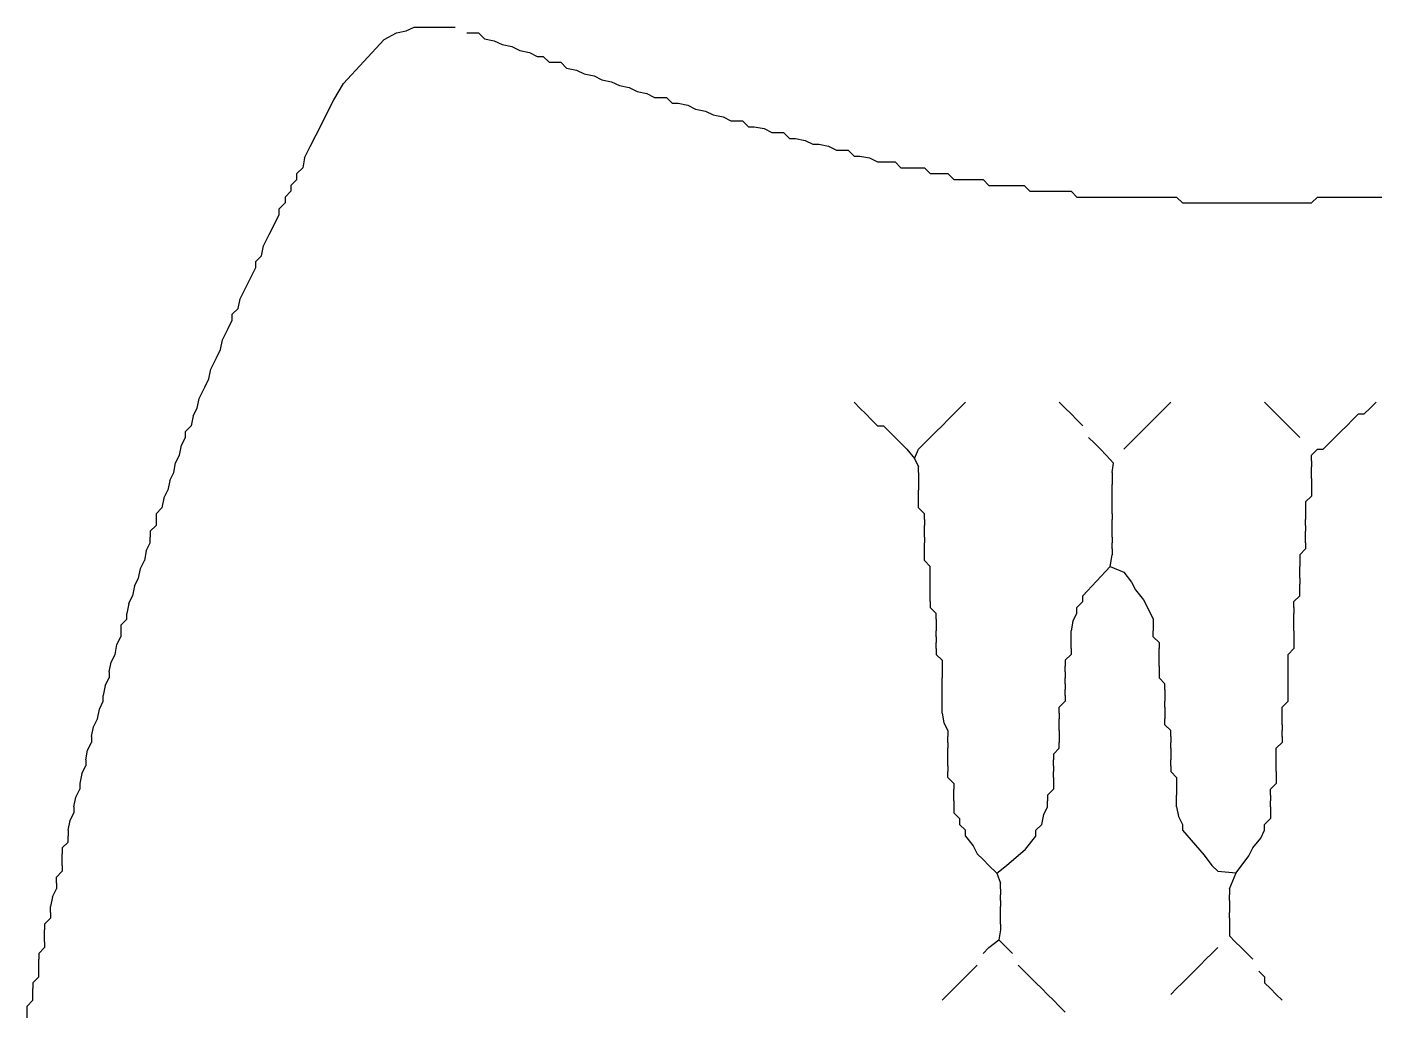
# Model space of a CAD drawing. Extents: x 0.5 to 4.01, y 0.5 to 4.16.
# Drawn here: x 1.173 to 1.942, y 3.488 to 4.05 of the extents above; entities that cross this region are included whole.
import ezdxf

# ---------------------------------------------------------------- set-up
doc = ezdxf.new("R2010")
doc.units = 0

msp = doc.modelspace()

# ---------------------------------------------------------------- linework, layer by layer
at = {"color": 1}
for p, q in [((1.38889, 4.04778, -0.05528), (1.39333, 4.05, -0.05588)), ((1.39333, 4.05, -0.05588), (1.39667, 4.05, -0.05667)), ((1.39667, 4.05, -0.05667), (1.4, 4.05, -0.05667)), ((1.4, 4.05, -0.05667), (1.40333, 4.05, -0.05667)), ((1.40333, 4.05, -0.05667), (1.40667, 4.05, -0.05667)), ((1.40667, 4.05, -0.05667), (1.41, 4.05, -0.05667)), ((1.41, 4.05, -0.05667), (1.41333, 4.05, -0.05588)), ((1.41333, 4.05, -0.05588), (1.41667, 4.05, -0.05497)), ((1.35312, 4.0179, -0.05443), (1.37623, 4.04283, -0.0552)), ((1.37623, 4.04283, -0.0552), (1.38333, 4.04667, -0.05588)), ((1.38333, 4.04667, -0.05588), (1.38889, 4.04778, -0.05528)), ((1.42333, 4.04667, -0.05426), (1.42667, 4.04667, -0.05497)), ((1.42667, 4.04667, -0.05497), (1.43, 4.04667, -0.05385)), ((1.43, 4.04667, -0.05385), (1.43333, 4.04333, -0.05385)), ((1.43333, 4.04333, -0.05385), (1.43889, 4.04222, -0.05419)), ((1.43889, 4.04222, -0.05419), (1.44333, 4.04, -0.05497)), ((1.44333, 4.04, -0.05497), (1.44889, 4.03889, -0.05423)), ((1.44889, 4.03889, -0.05423), (1.45333, 4.03667, -0.05497)), ((1.45333, 4.03667, -0.05497), (1.45889, 4.03556, -0.05423)), ((1.45889, 4.03556, -0.05423), (1.46333, 4.03333, -0.05518)), ((1.46333, 4.03333, -0.05518), (1.46667, 4.03333, -0.05497)), ((1.46667, 4.03333, -0.05497), (1.47, 4.03, -0.05497)), ((1.47, 4.03, -0.05497), (1.47333, 4.03, -0.05588)), ((1.47333, 4.03, -0.05588), (1.47667, 4.03, -0.05497)), ((1.47667, 4.03, -0.05497), (1.48, 4.02667, -0.05497)), ((1.48, 4.02667, -0.05497), (1.48556, 4.02556, -0.05429)), ((1.48556, 4.02556, -0.05429), (1.49, 4.02333, -0.05497)), ((1.49, 4.02333, -0.05497), (1.49556, 4.02222, -0.05423)), ((1.49556, 4.02222, -0.05423), (1.5, 4.02, -0.05497)), ((1.5, 4.02, -0.05497), (1.50556, 4.01889, -0.05423)), ((1.50556, 4.01889, -0.05423), (1.51, 4.01667, -0.05497)), ((1.34767, 4.00867, -0.05432), (1.35312, 4.0179, -0.05443)), ((1.51, 4.01667, -0.05497), (1.51556, 4.01556, -0.05423)), ((1.51556, 4.01556, -0.05423), (1.52, 4.01333, -0.05497)), ((1.52, 4.01333, -0.05497), (1.52556, 4.01222, -0.05423)), ((1.52556, 4.01222, -0.05423), (1.53, 4.01, -0.05497)), ((1.34433, 4.002, -0.05432), (1.34767, 4.00867, -0.05432)), ((1.53, 4.01, -0.05497), (1.53333, 4.01, -0.05497)), ((1.53333, 4.01, -0.05497), (1.53667, 4.01, -0.05426)), ((1.53667, 4.01, -0.05426), (1.54, 4.00667, -0.05426)), ((1.54, 4.00667, -0.05426), (1.54333, 4.00667, -0.05497)), ((1.54333, 4.00667, -0.05497), (1.54889, 4.00556, -0.05423)), ((1.54889, 4.00556, -0.05423), (1.55333, 4.00333, -0.05497)), ((1.55333, 4.00333, -0.05497), (1.55889, 4.00222, -0.05423)), ((1.341, 3.99533, -0.05432), (1.34433, 4.002, -0.05432)), ((1.55889, 4.00222, -0.05423), (1.56333, 4, -0.05497)), ((1.56333, 4, -0.05497), (1.56889, 3.99889, -0.05423)), ((1.56889, 3.99889, -0.05423), (1.57333, 3.99667, -0.05497)), ((1.57333, 3.99667, -0.05497), (1.57667, 3.99667, -0.05497)), ((1.57667, 3.99667, -0.05497), (1.58, 3.99667, -0.05426)), ((1.58, 3.99667, -0.05426), (1.58333, 3.99333, -0.05426)), ((1.33433, 3.982, -0.05432), (1.33767, 3.98867, -0.05432)), ((1.33767, 3.98867, -0.05432), (1.341, 3.99533, -0.05432)), ((1.58333, 3.99333, -0.05426), (1.58667, 3.99333, -0.05497)), ((1.58667, 3.99333, -0.05497), (1.59222, 3.99222, -0.05423)), ((1.59222, 3.99222, -0.05423), (1.59667, 3.99, -0.05497)), ((1.59667, 3.99, -0.05497), (1.6, 3.99, -0.05497)), ((1.6, 3.99, -0.05497), (1.60333, 3.99, -0.05426)), ((1.60333, 3.99, -0.05426), (1.60667, 3.98667, -0.05426)), ((1.33111, 3.97556, -0.05426), (1.33433, 3.982, -0.05432)), ((1.60667, 3.98667, -0.05426), (1.61, 3.98667, -0.05497)), ((1.61, 3.98667, -0.05497), (1.61556, 3.98556, -0.05419)), ((1.61556, 3.98556, -0.05419), (1.62, 3.98333, -0.05426)), ((1.62, 3.98333, -0.05426), (1.62333, 3.98333, -0.05497)), ((1.62333, 3.98333, -0.05497), (1.62889, 3.98222, -0.05395)), ((1.62889, 3.98222, -0.05395), (1.63333, 3.98, -0.05497)), ((1.63333, 3.98, -0.05497), (1.63667, 3.98, -0.05497)), ((1.63667, 3.98, -0.05497), (1.64, 3.98, -0.05426)), ((1.64, 3.98, -0.05426), (1.64333, 3.97667, -0.05426)), ((1.33111, 3.97556, -0.05426), (1.33, 3.97, -0.05497)), ((1.64333, 3.97667, -0.05426), (1.64667, 3.97667, -0.05497)), ((1.64667, 3.97667, -0.05497), (1.65222, 3.97556, -0.05419)), ((1.65222, 3.97556, -0.05419), (1.65667, 3.97333, -0.05426)), ((1.65667, 3.97333, -0.05426), (1.66, 3.97333, -0.05497)), ((1.66, 3.97333, -0.05497), (1.66333, 3.97333, -0.05426)), ((1.66333, 3.97333, -0.05426), (1.66667, 3.97333, -0.05375)), ((1.66667, 3.97333, -0.05375), (1.67, 3.97, -0.05426)), ((1.32667, 3.96667, -0.05518), (1.33, 3.97, -0.05497)), ((1.32667, 3.96333, -0.05518), (1.32667, 3.96667, -0.05518)), ((1.67, 3.97, -0.05426), (1.67333, 3.97, -0.05497)), ((1.67333, 3.97, -0.05497), (1.67667, 3.97, -0.05497)), ((1.67667, 3.97, -0.05497), (1.68, 3.97, -0.05426)), ((1.68, 3.97, -0.05426), (1.68333, 3.97, -0.05375)), ((1.68333, 3.97, -0.05375), (1.68667, 3.96667, -0.05426)), ((1.68667, 3.96667, -0.05426), (1.69, 3.96667, -0.05497)), ((1.69, 3.96667, -0.05497), (1.69333, 3.96667, -0.05426)), ((1.69333, 3.96667, -0.05426), (1.69667, 3.96667, -0.05375)), ((1.69667, 3.96667, -0.05375), (1.7, 3.96333, -0.05375)), ((1.32333, 3.96, -0.05518), (1.32667, 3.96333, -0.05518)), ((1.32333, 3.96, -0.05518), (1.32333, 3.95667, -0.05518)), ((1.7, 3.96333, -0.05375), (1.70333, 3.96333, -0.05426)), ((1.70333, 3.96333, -0.05426), (1.70667, 3.96333, -0.05497)), ((1.70667, 3.96333, -0.05497), (1.71, 3.96333, -0.05497)), ((1.71, 3.96333, -0.05497), (1.71333, 3.96333, -0.05426)), ((1.71333, 3.96333, -0.05426), (1.71667, 3.96333, -0.05375)), ((1.71667, 3.96333, -0.05375), (1.72, 3.96, -0.05375)), ((1.72, 3.96, -0.05375), (1.72333, 3.96, -0.05426)), ((1.72333, 3.96, -0.05426), (1.72667, 3.96, -0.05497)), ((1.72667, 3.96, -0.05497), (1.73, 3.96, -0.05497)), ((1.73, 3.96, -0.05497), (1.73333, 3.96, -0.05426)), ((1.73333, 3.96, -0.05426), (1.73667, 3.96, -0.05375)), ((1.73667, 3.96, -0.05375), (1.74, 3.96, -0.05344)), ((1.74, 3.96, -0.05344), (1.74333, 3.95667, -0.05375)), ((1.31667, 3.94667, -0.05497), (1.32, 3.95, -0.05518)), ((1.32, 3.95333, -0.05518), (1.32333, 3.95667, -0.05518)), ((1.32, 3.95333, -0.05518), (1.32, 3.95, -0.05518)), ((1.74333, 3.95667, -0.05375), (1.74667, 3.95667, -0.05426)), ((1.74667, 3.95667, -0.05426), (1.75, 3.95667, -0.05497)), ((1.75, 3.95667, -0.05497), (1.75333, 3.95667, -0.05588)), ((1.75333, 3.95667, -0.05588), (1.75667, 3.95667, -0.05497)), ((1.75667, 3.95667, -0.05497), (1.76, 3.95667, -0.05426)), ((1.76, 3.95667, -0.05426), (1.76333, 3.95667, -0.05375)), ((1.76333, 3.95667, -0.05375), (1.76667, 3.95667, -0.05344)), ((1.76667, 3.95667, -0.05344), (1.77, 3.95333, -0.05344)), ((1.77, 3.95333, -0.05344), (1.77333, 3.95333, -0.05375)), ((1.77333, 3.95333, -0.05375), (1.77667, 3.95333, -0.05426)), ((1.77667, 3.95333, -0.05426), (1.78, 3.95333, -0.05497)), ((1.78, 3.95333, -0.05497), (1.78333, 3.95333, -0.05588)), ((1.78333, 3.95333, -0.05588), (1.78667, 3.95333, -0.05667)), ((1.78667, 3.95333, -0.05667), (1.79, 3.95333, -0.05667)), ((1.79, 3.95333, -0.05667), (1.79333, 3.95333, -0.05588)), ((1.79333, 3.95333, -0.05588), (1.79667, 3.95333, -0.05497)), ((1.79667, 3.95333, -0.05497), (1.8, 3.95333, -0.05426)), ((1.8, 3.95333, -0.05426), (1.80333, 3.95333, -0.05375)), ((1.80333, 3.95333, -0.05375), (1.80667, 3.95333, -0.05344)), ((1.80667, 3.95333, -0.05344), (1.81, 3.95333, -0.05333)), ((1.81, 3.95333, -0.05333), (1.81333, 3.95333, -0.05333)), ((1.81333, 3.95333, -0.05333), (1.81667, 3.95333, -0.05333)), ((1.81667, 3.95333, -0.05333), (1.82, 3.95333, -0.05333)), ((1.82, 3.95333, -0.05333), (1.82333, 3.95333, -0.05333)), ((1.82333, 3.95333, -0.05333), (1.82667, 3.95333, -0.05333)), ((1.82667, 3.95333, -0.05333), (1.83, 3.95, -0.05344)), ((1.83, 3.95, -0.05344), (1.83333, 3.95, -0.05375)), ((1.83333, 3.95, -0.05375), (1.83667, 3.95, -0.05426)), ((1.83667, 3.95, -0.05426), (1.84, 3.95, -0.05497)), ((1.84, 3.95, -0.05497), (1.84333, 3.95, -0.05588)), ((1.84333, 3.95, -0.05588), (1.84667, 3.95, -0.05667)), ((1.84667, 3.95, -0.05667), (1.85, 3.95, -0.05667)), ((1.85, 3.95, -0.05667), (1.85333, 3.95, -0.05667)), ((1.85333, 3.95, -0.05667), (1.85667, 3.95, -0.05667)), ((1.85667, 3.95, -0.05667), (1.86, 3.95, -0.05667)), ((1.86, 3.95, -0.05667), (1.86333, 3.95, -0.05667)), ((1.86333, 3.95, -0.05667), (1.86667, 3.95, -0.05667)), ((1.86667, 3.95, -0.05667), (1.87, 3.95, -0.05667)), ((1.87, 3.95, -0.05667), (1.87333, 3.95, -0.05667)), ((1.87333, 3.95, -0.05667), (1.87667, 3.95, -0.05667)), ((1.87667, 3.95, -0.05667), (1.88, 3.95, -0.05667)), ((1.88, 3.95, -0.05667), (1.88333, 3.95, -0.05667)), ((1.88333, 3.95, -0.05667), (1.88667, 3.95, -0.05667)), ((1.88667, 3.95, -0.05667), (1.89, 3.95, -0.05588)), ((1.89, 3.95, -0.05588), (1.89333, 3.95, -0.05497)), ((1.89333, 3.95, -0.05497), (1.89667, 3.95, -0.05426)), ((1.89667, 3.95, -0.05426), (1.9, 3.95, -0.05375)), ((1.9, 3.95, -0.05375), (1.90333, 3.95, -0.05344)), ((1.90333, 3.95, -0.05344), (1.90667, 3.95333, -0.05333)), ((1.90667, 3.95333, -0.05333), (1.91, 3.95333, -0.05333)), ((1.91, 3.95333, -0.05333), (1.91333, 3.95333, -0.05344)), ((1.91333, 3.95333, -0.05344), (1.91667, 3.95333, -0.05375)), ((1.91667, 3.95333, -0.05375), (1.92, 3.95333, -0.05426)), ((1.92, 3.95333, -0.05426), (1.92333, 3.95333, -0.05497)), ((1.92333, 3.95333, -0.05497), (1.92667, 3.95333, -0.05588)), ((1.92667, 3.95333, -0.05588), (1.93, 3.95333, -0.05667)), ((1.93, 3.95333, -0.05667), (1.93333, 3.95333, -0.05667)), ((1.93333, 3.95333, -0.05667), (1.93667, 3.95333, -0.05667)), ((1.93667, 3.95333, -0.05667), (1.94, 3.95333, -0.05667)), ((1.94, 3.95333, -0.05667), (1.94333, 3.95333, -0.05667)), ((1.31433, 3.93867, -0.05435), (1.31667, 3.94333, -0.05518)), ((1.31667, 3.94333, -0.05518), (1.31667, 3.94667, -0.05497)), ((1.311, 3.932, -0.05432), (1.31433, 3.93867, -0.05435)), ((1.30778, 3.92556, -0.05426), (1.311, 3.932, -0.05432)), ((1.30333, 3.91667, -0.05497), (1.30667, 3.92, -0.05497)), ((1.30667, 3.92, -0.05497), (1.30778, 3.92556, -0.05426)), ((1.301, 3.90867, -0.05435), (1.30333, 3.91333, -0.05518)), ((1.30333, 3.91333, -0.05518), (1.30333, 3.91667, -0.05497)), ((1.29767, 3.902, -0.05432), (1.301, 3.90867, -0.05435)), ((1.29333, 3.89, -0.05497), (1.29444, 3.89556, -0.05426)), ((1.29444, 3.89556, -0.05426), (1.29767, 3.902, -0.05432)), ((1.29, 3.88667, -0.05497), (1.29333, 3.89, -0.05497)), ((1.28767, 3.87867, -0.05435), (1.29, 3.88333, -0.05518)), ((1.29, 3.88333, -0.05518), (1.29, 3.88667, -0.05497)), ((1.28444, 3.87222, -0.05419), (1.28767, 3.87867, -0.05435)), ((1.281, 3.862, -0.05435), (1.28333, 3.86667, -0.05497)), ((1.28333, 3.86667, -0.05497), (1.28444, 3.87222, -0.05419)), ((1.27778, 3.85556, -0.05419), (1.281, 3.862, -0.05435)), ((1.27433, 3.84533, -0.05435), (1.27667, 3.85, -0.05497)), ((1.27667, 3.85, -0.05497), (1.27778, 3.85556, -0.05419)), ((1.27111, 3.83889, -0.05419), (1.27433, 3.84533, -0.05435)), ((1.27, 3.83333, -0.05497), (1.27111, 3.83889, -0.05419)), ((1.64333, 3.83667, -0.00333), (1.64667, 3.83333, -0.00667)), ((1.70333, 3.83333, -0.00667), (1.70667, 3.83667, -0.00333)), ((1.76, 3.83667, -0.00333), (1.76333, 3.83333, -0.00667)), ((1.82, 3.83333, -0.00667), (1.82333, 3.83667, -0.00333)), ((1.87667, 3.83667, -0.00333), (1.88, 3.83333, -0.00667)), ((1.93667, 3.83333, -0.00667), (1.94, 3.83667, -0.00333)), ((1.26778, 3.82889, -0.05429), (1.26667, 3.82333, -0.05497)), ((1.26778, 3.82889, -0.05429), (1.27, 3.83333, -0.05497)), ((1.64667, 3.83333, -0.00667), (1.65, 3.83, -0.01)), ((1.65, 3.83, -0.01), (1.65333, 3.82667, -0.01333)), ((1.65333, 3.82667, -0.01333), (1.65667, 3.82333, -0.01491)), ((1.69333, 3.82333, -0.01667), (1.69667, 3.82667, -0.01333)), ((1.69667, 3.82667, -0.01333), (1.7, 3.83, -0.01)), ((1.7, 3.83, -0.01), (1.70333, 3.83333, -0.00667)), ((1.76333, 3.83333, -0.00667), (1.76667, 3.83, -0.01)), ((1.76667, 3.83, -0.01), (1.77, 3.82667, -0.01333)), ((1.77, 3.82667, -0.01333), (1.77333, 3.82333, -0.01667)), ((1.81, 3.82333, -0.01667), (1.81333, 3.82667, -0.01333)), ((1.81333, 3.82667, -0.01333), (1.81667, 3.83, -0.01)), ((1.81667, 3.83, -0.01), (1.82, 3.83333, -0.00667)), ((1.88, 3.83333, -0.00667), (1.88333, 3.83, -0.01)), ((1.88333, 3.83, -0.01), (1.88667, 3.82667, -0.01333)), ((1.88667, 3.82667, -0.01333), (1.89, 3.82333, -0.01667)), ((1.92333, 3.82333, -0.01667), (1.92667, 3.82667, -0.01333)), ((1.92667, 3.82667, -0.01333), (1.93, 3.83, -0.01)), ((1.93, 3.83, -0.01), (1.93333, 3.83, -0.00943)), ((1.93333, 3.83, -0.00943), (1.93667, 3.83333, -0.00667)), ((1.26333, 3.82, -0.05497), (1.26667, 3.82333, -0.05497)), ((1.26333, 3.81667, -0.05518), (1.26333, 3.82, -0.05497)), ((1.65667, 3.82333, -0.01491), (1.66, 3.82333, -0.01667)), ((1.66, 3.82333, -0.01667), (1.66333, 3.82, -0.02)), ((1.66333, 3.82, -0.02), (1.66667, 3.81667, -0.02333)), ((1.68667, 3.81667, -0.02333), (1.69, 3.82, -0.02)), ((1.69, 3.82, -0.02), (1.69333, 3.82333, -0.01667)), ((1.80333, 3.81667, -0.02333), (1.80667, 3.82, -0.02)), ((1.80667, 3.82, -0.02), (1.81, 3.82333, -0.01667)), ((1.89, 3.82333, -0.01667), (1.89333, 3.82, -0.02)), ((1.89333, 3.82, -0.02), (1.89667, 3.81667, -0.02333)), ((1.91667, 3.81667, -0.02333), (1.92, 3.82, -0.02)), ((1.92, 3.82, -0.02), (1.92333, 3.82333, -0.01667)), ((1.26, 3.80667, -0.05497), (1.26111, 3.81222, -0.05423)), ((1.26111, 3.81222, -0.05423), (1.26333, 3.81667, -0.05518)), ((1.66667, 3.81667, -0.02333), (1.67, 3.81333, -0.02667)), ((1.67, 3.81333, -0.02667), (1.67333, 3.81, -0.03)), ((1.68, 3.81, -0.03), (1.68333, 3.81333, -0.02667)), ((1.68333, 3.81333, -0.02667), (1.68667, 3.81667, -0.02333)), ((1.77667, 3.81667, -0.02236), (1.78, 3.81333, -0.02667)), ((1.78, 3.81333, -0.02667), (1.78333, 3.81, -0.03)), ((1.79667, 3.81, -0.03), (1.8, 3.81333, -0.02667)), ((1.8, 3.81333, -0.02667), (1.80333, 3.81667, -0.02333)), ((1.91, 3.81, -0.02848), (1.91333, 3.81333, -0.02667)), ((1.91333, 3.81333, -0.02667), (1.91667, 3.81667, -0.02333)), ((1.25778, 3.80222, -0.05423), (1.26, 3.80667, -0.05497)), ((1.67333, 3.81, -0.03), (1.67767, 3.80467, -0.03211)), ((1.67767, 3.80467, -0.03211), (1.68, 3.81, -0.03)), ((1.67767, 3.80467, -0.03211), (1.68, 3.8, -0.03283)), ((1.78333, 3.81, -0.03), (1.78667, 3.80667, -0.03333)), ((1.78667, 3.80667, -0.03333), (1.79083, 3.80208, -0.03653)), ((1.90333, 3.80667, -0.03283), (1.90667, 3.81, -0.03)), ((1.90333, 3.80333, -0.03333), (1.90333, 3.80667, -0.03283)), ((1.90333, 3.80333, -0.03333), (1.90333, 3.8, -0.03333)), ((1.90667, 3.81, -0.03), (1.91, 3.81, -0.02848)), ((1.25444, 3.79222, -0.05423), (1.25667, 3.79667, -0.05497)), ((1.25667, 3.79667, -0.05497), (1.25778, 3.80222, -0.05423)), ((1.68, 3.79667, -0.03333), (1.68, 3.8, -0.03283)), ((1.68, 3.79667, -0.03333), (1.68, 3.79333, -0.03333)), ((1.79, 3.79667, -0.03727), (1.79083, 3.80208, -0.03653)), ((1.79, 3.79667, -0.03727), (1.79, 3.79333, -0.03801)), ((1.90333, 3.79667, -0.03333), (1.90333, 3.8, -0.03333)), ((1.90333, 3.79333, -0.03333), (1.90333, 3.79667, -0.03333)), ((1.25444, 3.79222, -0.05423), (1.25333, 3.78667, -0.05497)), ((1.68, 3.79333, -0.03333), (1.68, 3.79, -0.03333)), ((1.68, 3.79, -0.03333), (1.68, 3.78667, -0.03333)), ((1.79, 3.79333, -0.03801), (1.79, 3.79, -0.03902)), ((1.79, 3.78667, -0.04), (1.79, 3.79, -0.03902)), ((1.90333, 3.79333, -0.03333), (1.90333, 3.79, -0.03333)), ((1.90333, 3.79, -0.03333), (1.90333, 3.78667, -0.03283)), ((1.25111, 3.78222, -0.05419), (1.25, 3.77667, -0.05385)), ((1.25111, 3.78222, -0.05419), (1.25333, 3.78667, -0.05497)), ((1.68, 3.78333, -0.03333), (1.68, 3.78667, -0.03333)), ((1.68, 3.78, -0.03283), (1.68, 3.78333, -0.03333)), ((1.79, 3.78333, -0.04), (1.79, 3.78667, -0.04)), ((1.79, 3.78, -0.04), (1.79, 3.78333, -0.04)), ((1.9, 3.78, -0.03162), (1.90333, 3.78333, -0.03162)), ((1.90333, 3.78667, -0.03283), (1.90333, 3.78333, -0.03162)), ((1.24667, 3.77333, -0.05385), (1.25, 3.77667, -0.05385)), ((1.24667, 3.77333, -0.05385), (1.24667, 3.77, -0.05497)), ((1.68, 3.77667, -0.03162), (1.68, 3.78, -0.03283)), ((1.68, 3.77667, -0.03162), (1.68333, 3.77333, -0.03073)), ((1.68333, 3.77, -0.03162), (1.68333, 3.77333, -0.03073)), ((1.79, 3.77667, -0.04), (1.79, 3.78, -0.04)), ((1.79, 3.77333, -0.04014), (1.79, 3.77667, -0.04)), ((1.79, 3.77333, -0.04014), (1.79, 3.77, -0.04055)), ((1.9, 3.78, -0.03162), (1.9, 3.77667, -0.03283)), ((1.9, 3.77667, -0.03283), (1.9, 3.77333, -0.03333)), ((1.9, 3.77333, -0.03333), (1.9, 3.77, -0.03333)), ((1.24333, 3.76333, -0.05426), (1.24667, 3.76667, -0.05426)), ((1.24667, 3.77, -0.05497), (1.24667, 3.76667, -0.05426)), ((1.68333, 3.77, -0.03162), (1.68333, 3.76667, -0.03283)), ((1.68333, 3.76333, -0.03333), (1.68333, 3.76667, -0.03283)), ((1.79, 3.76667, -0.04123), (1.79, 3.77, -0.04055)), ((1.79, 3.76333, -0.04216), (1.79, 3.76667, -0.04123)), ((1.9, 3.76667, -0.03333), (1.9, 3.77, -0.03333)), ((1.9, 3.76667, -0.03333), (1.9, 3.76333, -0.03283)), ((1.24333, 3.76333, -0.05426), (1.24333, 3.76, -0.05497)), ((1.24333, 3.75667, -0.05497), (1.24333, 3.76, -0.05497)), ((1.68333, 3.76, -0.03333), (1.68333, 3.76333, -0.03333)), ((1.68333, 3.76, -0.03333), (1.68333, 3.75667, -0.03283)), ((1.79, 3.76, -0.04333), (1.79, 3.76333, -0.04216)), ((1.79, 3.76, -0.04333), (1.79, 3.75667, -0.04333)), ((1.9, 3.76, -0.03162), (1.9, 3.76333, -0.03283)), ((1.9, 3.75667, -0.03073), (1.9, 3.76, -0.03162)), ((1.24111, 3.75222, -0.05423), (1.24, 3.74667, -0.05497)), ((1.24111, 3.75222, -0.05423), (1.24333, 3.75667, -0.05497)), ((1.68333, 3.75333, -0.03162), (1.68333, 3.75667, -0.03283)), ((1.68333, 3.75, -0.03073), (1.68333, 3.75333, -0.03162)), ((1.68333, 3.74667, -0.03018), (1.68333, 3.75, -0.03073)), ((1.78892, 3.74326, -0.04168), (1.79, 3.75, -0.04333)), ((1.79, 3.75333, -0.04333), (1.79, 3.75667, -0.04333)), ((1.79, 3.75333, -0.04333), (1.79, 3.75, -0.04333)), ((1.89667, 3.75, -0.03073), (1.9, 3.75333, -0.03018)), ((1.89667, 3.75, -0.03073), (1.89667, 3.74667, -0.03162)), ((1.9, 3.75667, -0.03073), (1.9, 3.75333, -0.03018)), ((1.23667, 3.73667, -0.05497), (1.23778, 3.74222, -0.05423)), ((1.23778, 3.74222, -0.05423), (1.24, 3.74667, -0.05497)), ((1.68333, 3.74667, -0.03018), (1.68667, 3.74333, -0.03)), ((1.68667, 3.74, -0.03018), (1.68667, 3.74333, -0.03)), ((1.77333, 3.72667, -0.03), (1.78892, 3.74326, -0.04168)), ((1.78892, 3.74326, -0.04168), (1.79667, 3.74, -0.04)), ((1.89667, 3.74667, -0.03162), (1.89667, 3.74333, -0.03283)), ((1.89667, 3.74, -0.03333), (1.89667, 3.74333, -0.03283)), ((1.23444, 3.73222, -0.05423), (1.23667, 3.73667, -0.05497)), ((1.68667, 3.73667, -0.03073), (1.68667, 3.74, -0.03018)), ((1.68667, 3.73333, -0.03162), (1.68667, 3.73667, -0.03073)), ((1.79667, 3.74, -0.04), (1.80111, 3.73444, -0.03493)), ((1.80111, 3.73444, -0.03493), (1.80333, 3.73, -0.03283)), ((1.89667, 3.73667, -0.03283), (1.89667, 3.74, -0.03333)), ((1.89667, 3.73667, -0.03283), (1.89667, 3.73333, -0.03162)), ((1.23111, 3.72222, -0.05423), (1.23333, 3.72667, -0.05497)), ((1.23444, 3.73222, -0.05423), (1.23333, 3.72667, -0.05497)), ((1.68667, 3.73, -0.03283), (1.68667, 3.73333, -0.03162)), ((1.68667, 3.72667, -0.03162), (1.68667, 3.73, -0.03283)), ((1.68667, 3.72333, -0.03073), (1.68667, 3.72667, -0.03162)), ((1.77333, 3.72333, -0.02867), (1.77333, 3.72667, -0.03)), ((1.80333, 3.73, -0.03283), (1.80778, 3.72444, -0.02878)), ((1.89333, 3.72333, -0.03018), (1.89667, 3.72667, -0.03018)), ((1.89667, 3.73, -0.03073), (1.89667, 3.73333, -0.03162)), ((1.89667, 3.72667, -0.03018), (1.89667, 3.73, -0.03073)), ((1.23111, 3.72222, -0.05423), (1.23, 3.71667, -0.05497)), ((1.68667, 3.72333, -0.03073), (1.68667, 3.72, -0.03018)), ((1.68667, 3.72, -0.03018), (1.69, 3.71667, -0.03)), ((1.77, 3.72, -0.02667), (1.77333, 3.72333, -0.02867)), ((1.77, 3.71667, -0.02603), (1.77, 3.72, -0.02667)), ((1.80778, 3.72444, -0.02878), (1.811, 3.718, -0.02712)), ((1.89333, 3.72, -0.03073), (1.89333, 3.72333, -0.03018)), ((1.89333, 3.72, -0.03073), (1.89333, 3.71667, -0.03162)), ((1.22667, 3.71, -0.05426), (1.23, 3.71333, -0.05426)), ((1.23, 3.71333, -0.05426), (1.23, 3.71667, -0.05497)), ((1.69, 3.71333, -0.03), (1.69, 3.71667, -0.03)), ((1.69, 3.71333, -0.03), (1.69, 3.71, -0.03)), ((1.76778, 3.71222, -0.02456), (1.76667, 3.70667, -0.02427)), ((1.76778, 3.71222, -0.02456), (1.77, 3.71667, -0.02603)), ((1.811, 3.718, -0.02712), (1.81333, 3.71333, -0.02667)), ((1.81333, 3.71333, -0.02667), (1.81333, 3.71, -0.02539)), ((1.89333, 3.71333, -0.03283), (1.89333, 3.71667, -0.03162)), ((1.89333, 3.71, -0.03162), (1.89333, 3.71333, -0.03283)), ((1.22667, 3.71, -0.05426), (1.22667, 3.70667, -0.05497)), ((1.22667, 3.70667, -0.05497), (1.22667, 3.70333, -0.05497)), ((1.69, 3.71, -0.03), (1.69, 3.70667, -0.03)), ((1.69, 3.70333, -0.03018), (1.69, 3.70667, -0.03)), ((1.76667, 3.70333, -0.02357), (1.76667, 3.70667, -0.02427)), ((1.81333, 3.71, -0.02539), (1.81333, 3.70667, -0.02427)), ((1.81333, 3.70333, -0.02357), (1.81333, 3.70667, -0.02427)), ((1.89333, 3.70667, -0.03073), (1.89333, 3.71, -0.03162)), ((1.89333, 3.70667, -0.03073), (1.89333, 3.70333, -0.03018)), ((1.22333, 3.69333, -0.05497), (1.22444, 3.69889, -0.05423)), ((1.22444, 3.69889, -0.05423), (1.22667, 3.70333, -0.05497)), ((1.69, 3.70333, -0.03018), (1.69, 3.7, -0.03073)), ((1.69, 3.69667, -0.03073), (1.69, 3.7, -0.03073)), ((1.69, 3.69667, -0.03073), (1.69, 3.69333, -0.03018)), ((1.76667, 3.7, -0.02333), (1.76667, 3.70333, -0.02357)), ((1.76667, 3.69667, -0.02333), (1.76667, 3.7, -0.02333)), ((1.76667, 3.69667, -0.02333), (1.76667, 3.69333, -0.02333)), ((1.81333, 3.70333, -0.02357), (1.81667, 3.7, -0.02333)), ((1.81667, 3.7, -0.02333), (1.81667, 3.69667, -0.02333)), ((1.81667, 3.69333, -0.02357), (1.81667, 3.69667, -0.02333)), ((1.89, 3.69333, -0.03018), (1.89333, 3.69667, -0.03)), ((1.89333, 3.70333, -0.03018), (1.89333, 3.7, -0.03)), ((1.89333, 3.7, -0.03), (1.89333, 3.69667, -0.03)), ((1.22, 3.68333, -0.05497), (1.22111, 3.68889, -0.05395)), ((1.22111, 3.68889, -0.05395), (1.22333, 3.69333, -0.05497)), ((1.69, 3.69333, -0.03018), (1.69333, 3.69, -0.03)), ((1.69333, 3.69, -0.03), (1.69333, 3.68667, -0.03)), ((1.76333, 3.69, -0.02357), (1.76667, 3.69333, -0.02333)), ((1.76333, 3.69, -0.02357), (1.76333, 3.68667, -0.02427)), ((1.81667, 3.69, -0.02427), (1.81667, 3.69333, -0.02357)), ((1.81667, 3.68667, -0.02539), (1.81667, 3.69, -0.02427)), ((1.89, 3.69, -0.03073), (1.89, 3.69333, -0.03018)), ((1.89, 3.68667, -0.03162), (1.89, 3.69, -0.03073)), ((1.22, 3.68333, -0.05497), (1.22, 3.68, -0.05426)), ((1.69333, 3.68667, -0.03), (1.69333, 3.68333, -0.03)), ((1.69333, 3.68333, -0.03), (1.69333, 3.68, -0.03)), ((1.76333, 3.68333, -0.02357), (1.76333, 3.68667, -0.02427)), ((1.76333, 3.68333, -0.02357), (1.76333, 3.68, -0.02333)), ((1.81667, 3.68667, -0.02539), (1.81667, 3.68333, -0.02427)), ((1.81667, 3.68333, -0.02427), (1.81667, 3.68, -0.02357)), ((1.89, 3.68333, -0.03073), (1.89, 3.68667, -0.03162)), ((1.89, 3.68, -0.03018), (1.89, 3.68333, -0.03073)), ((1.21778, 3.67556, -0.05392), (1.21667, 3.67, -0.05497)), ((1.21778, 3.67556, -0.05392), (1.22, 3.68, -0.05426)), ((1.69333, 3.67667, -0.03), (1.69333, 3.68, -0.03)), ((1.69333, 3.67333, -0.03), (1.69333, 3.67667, -0.03)), ((1.69333, 3.67, -0.03), (1.69333, 3.67333, -0.03)), ((1.76333, 3.67667, -0.02333), (1.76333, 3.68, -0.02333)), ((1.76333, 3.67667, -0.02333), (1.76333, 3.67333, -0.02333)), ((1.76333, 3.67, -0.02333), (1.76333, 3.67333, -0.02333)), ((1.81667, 3.68, -0.02357), (1.82, 3.67667, -0.02333)), ((1.82, 3.67333, -0.02333), (1.82, 3.67667, -0.02333)), ((1.82, 3.67333, -0.02333), (1.82, 3.67, -0.02333)), ((1.89, 3.67667, -0.03), (1.89, 3.68, -0.03018)), ((1.89, 3.67333, -0.03), (1.89, 3.67667, -0.03)), ((1.89, 3.67, -0.03), (1.89, 3.67333, -0.03)), ((1.21444, 3.66222, -0.05419), (1.21667, 3.66667, -0.05426)), ((1.21667, 3.66667, -0.05426), (1.21667, 3.67, -0.05497)), ((1.69333, 3.66667, -0.03), (1.69333, 3.67, -0.03)), ((1.69333, 3.66333, -0.03), (1.69333, 3.66667, -0.03)), ((1.76, 3.66333, -0.02357), (1.76333, 3.66667, -0.02333)), ((1.76333, 3.67, -0.02333), (1.76333, 3.66667, -0.02333)), ((1.82, 3.67, -0.02333), (1.82, 3.66667, -0.02333)), ((1.82, 3.66333, -0.02357), (1.82, 3.66667, -0.02333)), ((1.88667, 3.66333, -0.03), (1.89, 3.66667, -0.03)), ((1.89, 3.66667, -0.03), (1.89, 3.67, -0.03)), ((1.21333, 3.65667, -0.05497), (1.21444, 3.66222, -0.05419)), ((1.69333, 3.66, -0.03), (1.69333, 3.66333, -0.03)), ((1.69333, 3.66, -0.03), (1.69444, 3.65444, -0.02988)), ((1.76, 3.66, -0.02427), (1.76, 3.66333, -0.02357)), ((1.76, 3.66, -0.02427), (1.76, 3.65667, -0.02357)), ((1.82, 3.66333, -0.02357), (1.82, 3.66, -0.02427)), ((1.82, 3.66, -0.02427), (1.82, 3.65667, -0.02427)), ((1.88667, 3.66, -0.03018), (1.88667, 3.66333, -0.03)), ((1.88667, 3.65667, -0.03073), (1.88667, 3.66, -0.03018)), ((1.21, 3.64667, -0.05497), (1.21111, 3.65222, -0.05395)), ((1.21111, 3.65222, -0.05395), (1.21333, 3.65667, -0.05497)), ((1.69444, 3.65444, -0.02988), (1.69667, 3.65, -0.03)), ((1.69667, 3.65, -0.03), (1.69667, 3.64667, -0.03)), ((1.76, 3.65333, -0.02333), (1.76, 3.65667, -0.02357)), ((1.76, 3.65, -0.02333), (1.76, 3.65333, -0.02333)), ((1.76, 3.65, -0.02333), (1.76, 3.64667, -0.02333)), ((1.82, 3.65333, -0.02357), (1.82, 3.65667, -0.02427)), ((1.82, 3.65333, -0.02357), (1.82333, 3.65, -0.02333)), ((1.82333, 3.64667, -0.02333), (1.82333, 3.65, -0.02333)), ((1.88667, 3.65333, -0.03018), (1.88667, 3.65667, -0.03073)), ((1.88667, 3.65333, -0.03018), (1.88667, 3.65, -0.03)), ((1.88667, 3.64667, -0.03), (1.88667, 3.65, -0.03)), ((1.20778, 3.63889, -0.05392), (1.21, 3.64333, -0.05426)), ((1.21, 3.64667, -0.05497), (1.21, 3.64333, -0.05426)), ((1.69667, 3.64333, -0.03), (1.69667, 3.64667, -0.03)), ((1.69667, 3.64333, -0.03), (1.69667, 3.64, -0.03)), ((1.76, 3.64667, -0.02333), (1.76, 3.64333, -0.02333)), ((1.76, 3.64, -0.02333), (1.76, 3.64333, -0.02333)), ((1.82333, 3.64667, -0.02333), (1.82333, 3.64333, -0.02333)), ((1.82333, 3.64, -0.02333), (1.82333, 3.64333, -0.02333)), ((1.88333, 3.64, -0.03), (1.88667, 3.64333, -0.03)), ((1.88667, 3.64667, -0.03), (1.88667, 3.64333, -0.03)), ((1.20667, 3.63333, -0.05497), (1.20778, 3.63889, -0.05392)), ((1.69667, 3.63667, -0.03), (1.69667, 3.64, -0.03)), ((1.69667, 3.63333, -0.03), (1.69667, 3.63667, -0.03)), ((1.75667, 3.63667, -0.02357), (1.76, 3.64, -0.02333)), ((1.75667, 3.63667, -0.02357), (1.75667, 3.63333, -0.02427)), ((1.82333, 3.64, -0.02333), (1.82333, 3.63667, -0.02333)), ((1.82333, 3.63667, -0.02333), (1.82333, 3.63333, -0.02357)), ((1.88333, 3.63667, -0.03), (1.88333, 3.64, -0.03)), ((1.88333, 3.63333, -0.03), (1.88333, 3.63667, -0.03)), ((1.20444, 3.62556, -0.05392), (1.20667, 3.63, -0.05426)), ((1.20667, 3.63333, -0.05497), (1.20667, 3.63, -0.05426)), ((1.69667, 3.63, -0.03), (1.69667, 3.63333, -0.03)), ((1.69667, 3.63, -0.03), (1.69667, 3.62667, -0.02981)), ((1.69667, 3.62333, -0.02848), (1.69667, 3.62667, -0.02981)), ((1.75667, 3.63, -0.02427), (1.75667, 3.63333, -0.02427)), ((1.75667, 3.63, -0.02427), (1.75667, 3.62667, -0.02357)), ((1.75667, 3.62333, -0.02333), (1.75667, 3.62667, -0.02357)), ((1.82333, 3.63, -0.02427), (1.82333, 3.63333, -0.02357)), ((1.82333, 3.63, -0.02427), (1.82333, 3.62667, -0.02357)), ((1.82333, 3.62667, -0.02357), (1.82667, 3.62333, -0.02333)), ((1.88333, 3.63, -0.03018), (1.88333, 3.63333, -0.03)), ((1.88333, 3.62667, -0.03), (1.88333, 3.63, -0.03018)), ((1.88333, 3.62667, -0.03), (1.88333, 3.62333, -0.03)), ((1.20444, 3.62556, -0.05392), (1.20333, 3.62, -0.05497)), ((1.20333, 3.62, -0.05497), (1.20333, 3.61667, -0.05426)), ((1.69667, 3.62333, -0.02848), (1.7, 3.62, -0.02848)), ((1.7, 3.62, -0.02848), (1.7, 3.61667, -0.02981)), ((1.75667, 3.62333, -0.02333), (1.75667, 3.62, -0.02333)), ((1.75667, 3.62, -0.02333), (1.75667, 3.61667, -0.02333)), ((1.82667, 3.62333, -0.02333), (1.82667, 3.62, -0.02333)), ((1.82667, 3.62, -0.02333), (1.82667, 3.61667, -0.02333)), ((1.88, 3.61667, -0.03), (1.88333, 3.62, -0.03)), ((1.88333, 3.62333, -0.03), (1.88333, 3.62, -0.03)), ((1.2, 3.60667, -0.05497), (1.20111, 3.61222, -0.05392)), ((1.20111, 3.61222, -0.05392), (1.20333, 3.61667, -0.05426)), ((1.7, 3.61333, -0.03), (1.7, 3.61667, -0.02981)), ((1.7, 3.61, -0.03), (1.7, 3.61333, -0.03)), ((1.75333, 3.61333, -0.02357), (1.75667, 3.61667, -0.02333)), ((1.75333, 3.61333, -0.02357), (1.75333, 3.61, -0.02427)), ((1.82667, 3.61667, -0.02333), (1.82667, 3.61333, -0.02333)), ((1.82667, 3.61, -0.02357), (1.82667, 3.61333, -0.02333)), ((1.88, 3.61333, -0.03), (1.88, 3.61667, -0.03)), ((1.88, 3.61333, -0.03), (1.88, 3.61, -0.03018)), ((1.2, 3.60667, -0.05497), (1.2, 3.60333, -0.05426)), ((1.7, 3.61, -0.03), (1.7, 3.60667, -0.03)), ((1.7, 3.60667, -0.03), (1.7, 3.60333, -0.03)), ((1.75111, 3.60222, -0.02478), (1.75333, 3.60667, -0.02539)), ((1.75333, 3.60667, -0.02539), (1.75333, 3.61, -0.02427)), ((1.82667, 3.60667, -0.02427), (1.82667, 3.61, -0.02357)), ((1.82667, 3.60667, -0.02427), (1.82778, 3.60111, -0.02396)), ((1.88, 3.60667, -0.03018), (1.88, 3.61, -0.03018)), ((1.88, 3.60667, -0.03018), (1.88, 3.60333, -0.03)), ((1.19667, 3.59333, -0.05497), (1.19778, 3.59889, -0.05392)), ((1.19778, 3.59889, -0.05392), (1.2, 3.60333, -0.05426)), ((1.7, 3.60333, -0.03), (1.70333, 3.6, -0.03145)), ((1.70333, 3.6, -0.03145), (1.70333, 3.59667, -0.03162)), ((1.70333, 3.59667, -0.03162), (1.70667, 3.59333, -0.033)), ((1.74667, 3.59333, -0.02867), (1.75, 3.59667, -0.02667)), ((1.75, 3.59667, -0.02667), (1.75111, 3.60222, -0.02478)), ((1.82778, 3.60111, -0.02396), (1.83, 3.59667, -0.02603)), ((1.83, 3.59667, -0.02603), (1.83, 3.59333, -0.02667)), ((1.87667, 3.59667, -0.03145), (1.88, 3.6, -0.03)), ((1.87667, 3.59333, -0.03283), (1.87667, 3.59667, -0.03145)), ((1.88, 3.60333, -0.03), (1.88, 3.6, -0.03)), ((1.19667, 3.59333, -0.05497), (1.19667, 3.59, -0.05426)), ((1.19667, 3.58667, -0.05375), (1.19667, 3.59, -0.05426)), ((1.70667, 3.59, -0.0335), (1.70667, 3.59333, -0.033)), ((1.70667, 3.59, -0.0335), (1.71111, 3.58444, -0.03666)), ((1.74074, 3.58255, -0.03486), (1.74667, 3.59, -0.03)), ((1.74667, 3.59, -0.03), (1.74667, 3.59333, -0.02867)), ((1.83, 3.59333, -0.02667), (1.84236, 3.57923, -0.03486)), ((1.87, 3.58333, -0.03606), (1.87444, 3.58889, -0.03287)), ((1.87444, 3.58889, -0.03287), (1.87667, 3.59333, -0.03283)), ((1.19333, 3.58333, -0.05426), (1.19667, 3.58667, -0.05375)), ((1.19333, 3.58333, -0.05426), (1.19333, 3.58, -0.05497)), ((1.71111, 3.58444, -0.03666), (1.71333, 3.58, -0.04)), ((1.73, 3.57333, -0.04333), (1.74074, 3.58255, -0.03486)), ((1.86778, 3.57889, -0.03798), (1.87, 3.58333, -0.03606)), ((1.19333, 3.57667, -0.05497), (1.19333, 3.58, -0.05497)), ((1.19333, 3.57333, -0.05426), (1.19333, 3.57667, -0.05497)), ((1.19333, 3.57333, -0.05426), (1.19333, 3.57, -0.05375)), ((1.71333, 3.58, -0.04), (1.71667, 3.57667, -0.04216)), ((1.71667, 3.57667, -0.04216), (1.72, 3.57333, -0.04447)), ((1.72, 3.57333, -0.04447), (1.72444, 3.56889, -0.0469)), ((1.72444, 3.56889, -0.0469), (1.73, 3.57333, -0.04333)), ((1.84236, 3.57923, -0.03486), (1.84667, 3.57333, -0.04)), ((1.84667, 3.57333, -0.04), (1.85, 3.57, -0.04333)), ((1.86047, 3.56915, -0.04449), (1.86778, 3.57889, -0.03798)), ((1.19, 3.56667, -0.05426), (1.19333, 3.57, -0.05375)), ((1.19, 3.56333, -0.05497), (1.19, 3.56667, -0.05426)), ((1.72444, 3.56889, -0.0469), (1.72667, 3.56333, -0.04667)), ((1.85, 3.57, -0.04333), (1.86047, 3.56915, -0.04449)), ((1.85667, 3.56, -0.04714), (1.86047, 3.56915, -0.04449)), ((1.18778, 3.55556, -0.05392), (1.19, 3.56, -0.05426)), ((1.19, 3.56333, -0.05497), (1.19, 3.56, -0.05426)), ((1.72667, 3.56, -0.04667), (1.72667, 3.56333, -0.04667)), ((1.72667, 3.56, -0.04667), (1.72667, 3.55667, -0.04667)), ((1.85667, 3.56, -0.04714), (1.85667, 3.55667, -0.04679)), ((1.18778, 3.55556, -0.05392), (1.18667, 3.55, -0.05497)), ((1.18667, 3.54667, -0.05426), (1.18667, 3.55, -0.05497)), ((1.72667, 3.55333, -0.04643), (1.72667, 3.55667, -0.04667)), ((1.72667, 3.55333, -0.04643), (1.72667, 3.55, -0.04534)), ((1.72667, 3.54667, -0.04447), (1.72667, 3.55, -0.04534)), ((1.85667, 3.55333, -0.04667), (1.85667, 3.55667, -0.04679)), ((1.85667, 3.55333, -0.04667), (1.85667, 3.55, -0.04667)), ((1.85667, 3.55, -0.04667), (1.85667, 3.54667, -0.04643)), ((1.18333, 3.54, -0.05375), (1.18667, 3.54333, -0.05375)), ((1.18667, 3.54667, -0.05426), (1.18667, 3.54333, -0.05375)), ((1.72667, 3.54333, -0.04384), (1.72667, 3.54667, -0.04447)), ((1.72667, 3.54, -0.04346), (1.72667, 3.54333, -0.04384)), ((1.85667, 3.54333, -0.04534), (1.85667, 3.54667, -0.04643)), ((1.85667, 3.54333, -0.04534), (1.85667, 3.54, -0.04447)), ((1.18333, 3.54, -0.05375), (1.18333, 3.53667, -0.05426)), ((1.18333, 3.53333, -0.05497), (1.18333, 3.53667, -0.05426)), ((1.72667, 3.53667, -0.04333), (1.72556, 3.53111, -0.04333)), ((1.72667, 3.54, -0.04346), (1.72667, 3.53667, -0.04333)), ((1.85667, 3.54, -0.04447), (1.85667, 3.53667, -0.04384)), ((1.85667, 3.53667, -0.04384), (1.85667, 3.53333, -0.04333)), ((1.18, 3.52333, -0.05426), (1.18333, 3.52667, -0.05375)), ((1.18333, 3.53, -0.05426), (1.18333, 3.53333, -0.05497)), ((1.18333, 3.53, -0.05426), (1.18333, 3.52667, -0.05375)), ((1.71667, 3.52333, -0.0359), (1.72, 3.52667, -0.04)), ((1.72, 3.52667, -0.04), (1.72556, 3.53111, -0.04333)), ((1.72556, 3.53111, -0.04333), (1.73, 3.52667, -0.04)), ((1.73, 3.52667, -0.04), (1.73333, 3.52333, -0.0359)), ((1.84667, 3.52333, -0.03333), (1.85, 3.52667, -0.03667)), ((1.85667, 3.53333, -0.04333), (1.86, 3.53, -0.04)), ((1.86, 3.53, -0.04), (1.86333, 3.52667, -0.03667)), ((1.86333, 3.52667, -0.03667), (1.86667, 3.52333, -0.03333)), ((1.18, 3.52333, -0.05426), (1.18, 3.52, -0.05497)), ((1.18, 3.51667, -0.05497), (1.18, 3.52, -0.05497)), ((1.84, 3.51667, -0.02667), (1.84333, 3.52, -0.03)), ((1.84333, 3.52, -0.03), (1.84667, 3.52333, -0.03333)), ((1.86667, 3.52333, -0.03333), (1.87, 3.52, -0.02981)), ((1.18, 3.51333, -0.05426), (1.18, 3.51667, -0.05497)), ((1.18, 3.51, -0.05375), (1.18, 3.51333, -0.05426)), ((1.70667, 3.51, -0.02333), (1.71, 3.51333, -0.02667)), ((1.71, 3.51333, -0.02667), (1.71333, 3.51667, -0.03)), ((1.73667, 3.51667, -0.03), (1.74, 3.51333, -0.02667)), ((1.74, 3.51333, -0.02667), (1.74333, 3.51, -0.02333)), ((1.83333, 3.51, -0.02), (1.83667, 3.51333, -0.02333)), ((1.83667, 3.51333, -0.02333), (1.84, 3.51667, -0.02667)), ((1.87333, 3.51333, -0.02357), (1.87667, 3.51, -0.02028)), ((1.17667, 3.50667, -0.05426), (1.18, 3.51, -0.05375)), ((1.17667, 3.50667, -0.05426), (1.17667, 3.50333, -0.05497)), ((1.7, 3.50333, -0.01667), (1.70333, 3.50667, -0.02)), ((1.70333, 3.50667, -0.02), (1.70667, 3.51, -0.02333)), ((1.74333, 3.51, -0.02333), (1.74667, 3.50667, -0.02)), ((1.74667, 3.50667, -0.02), (1.75, 3.50333, -0.01667)), ((1.82667, 3.50333, -0.01333), (1.83, 3.50667, -0.01667)), ((1.83, 3.50667, -0.01667), (1.83333, 3.51, -0.02)), ((1.87667, 3.51, -0.02028), (1.87667, 3.50667, -0.01795)), ((1.87667, 3.50667, -0.01795), (1.88, 3.50333, -0.01667)), ((1.17333, 3.49333, -0.05375), (1.17667, 3.49667, -0.05375)), ((1.17667, 3.5, -0.05426), (1.17667, 3.50333, -0.05497)), ((1.17667, 3.49667, -0.05375), (1.17667, 3.5, -0.05426)), ((1.69333, 3.49667, -0.00943), (1.69667, 3.5, -0.01333)), ((1.69667, 3.5, -0.01333), (1.7, 3.50333, -0.01667)), ((1.75, 3.50333, -0.01667), (1.75333, 3.5, -0.01333)), ((1.75333, 3.5, -0.01333), (1.75667, 3.49667, -0.01)), ((1.75667, 3.49667, -0.01), (1.76, 3.49333, -0.00667)), ((1.82333, 3.5, -0.00943), (1.82667, 3.50333, -0.01333)), ((1.88, 3.50333, -0.01667), (1.88333, 3.5, -0.01333)), ((1.88333, 3.5, -0.01333), (1.88667, 3.49667, -0.00943)), ((1.17333, 3.49, -0.05426), (1.17333, 3.49333, -0.05375)), ((1.17333, 3.48667, -0.05497), (1.17333, 3.49, -0.05426)), ((1.76, 3.49333, -0.00667), (1.76333, 3.49, -0.00333))]:
    msp.add_line(p, q, dxfattribs=at)

doc.saveas('drawing.dxf')
